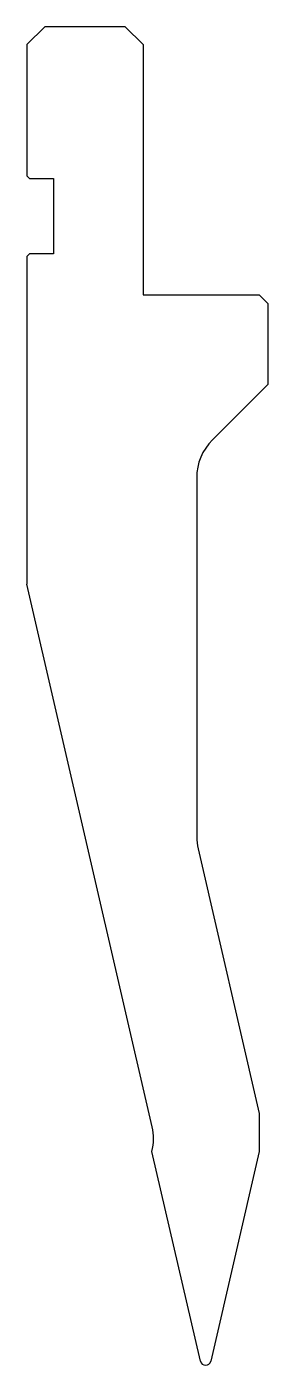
# Model space of a CAD drawing. Header units: metres. Extents: x -20 to 7, y 0 to 150.
import ezdxf

# ---------------------------------------------------------------- set-up
doc = ezdxf.new("R2010")
doc.units = ezdxf.units.M

msp = doc.modelspace()

# ---------------------------------------------------------------- linework, layer by layer
for p, q in [((-18, 149.81), (-20, 147.81)), ((-9, 149.81), (-18, 149.81)), ((-7, 147.81), (-9, 149.81)), ((-20, 147.81), (-20, 133.11)), ((-7, 147.81), (-7, 119.81)), ((-20, 133.11), (-19.7, 132.81)), ((-19.7, 132.81), (-17, 132.81)), ((-17, 132.81), (-17, 124.41)), ((-19.7, 124.41), (-20, 124.11)), ((-17, 124.41), (-19.7, 124.41)), ((-20, 124.11), (-20, 87.410627)), ((-7, 119.81), (6, 119.81)), ((7, 118.81), (6, 119.81)), ((7, 109.81), (7, 118.81)), ((7, 109.81), (0.757359, 103.567359)), ((-1, 99.324719), (-1, 59.163614)), ((-5.98378, 26.699706), (-20, 87.410627)), ((-0.84622, 57.813907), (6, 28.159669)), ((6, 28.159669), (6, 23.921608)), ((-0.584622, 0.465029), (-6.001216, 23.926877)), ((6, 23.921608), (0.584622, 0.465029))]:
    msp.add_line(p, q)
for centre, radius, start, end in [((5, 99.324719), 6, 135, 180), ((5, 59.163614), 6, 180, 193), ((-11.83, 25.35), 6, 346.279412, 13), ((0, 0.6), 0.6, 193, 347)]:
    msp.add_arc(centre, radius, start, end)

doc.saveas('drawing.dxf')
